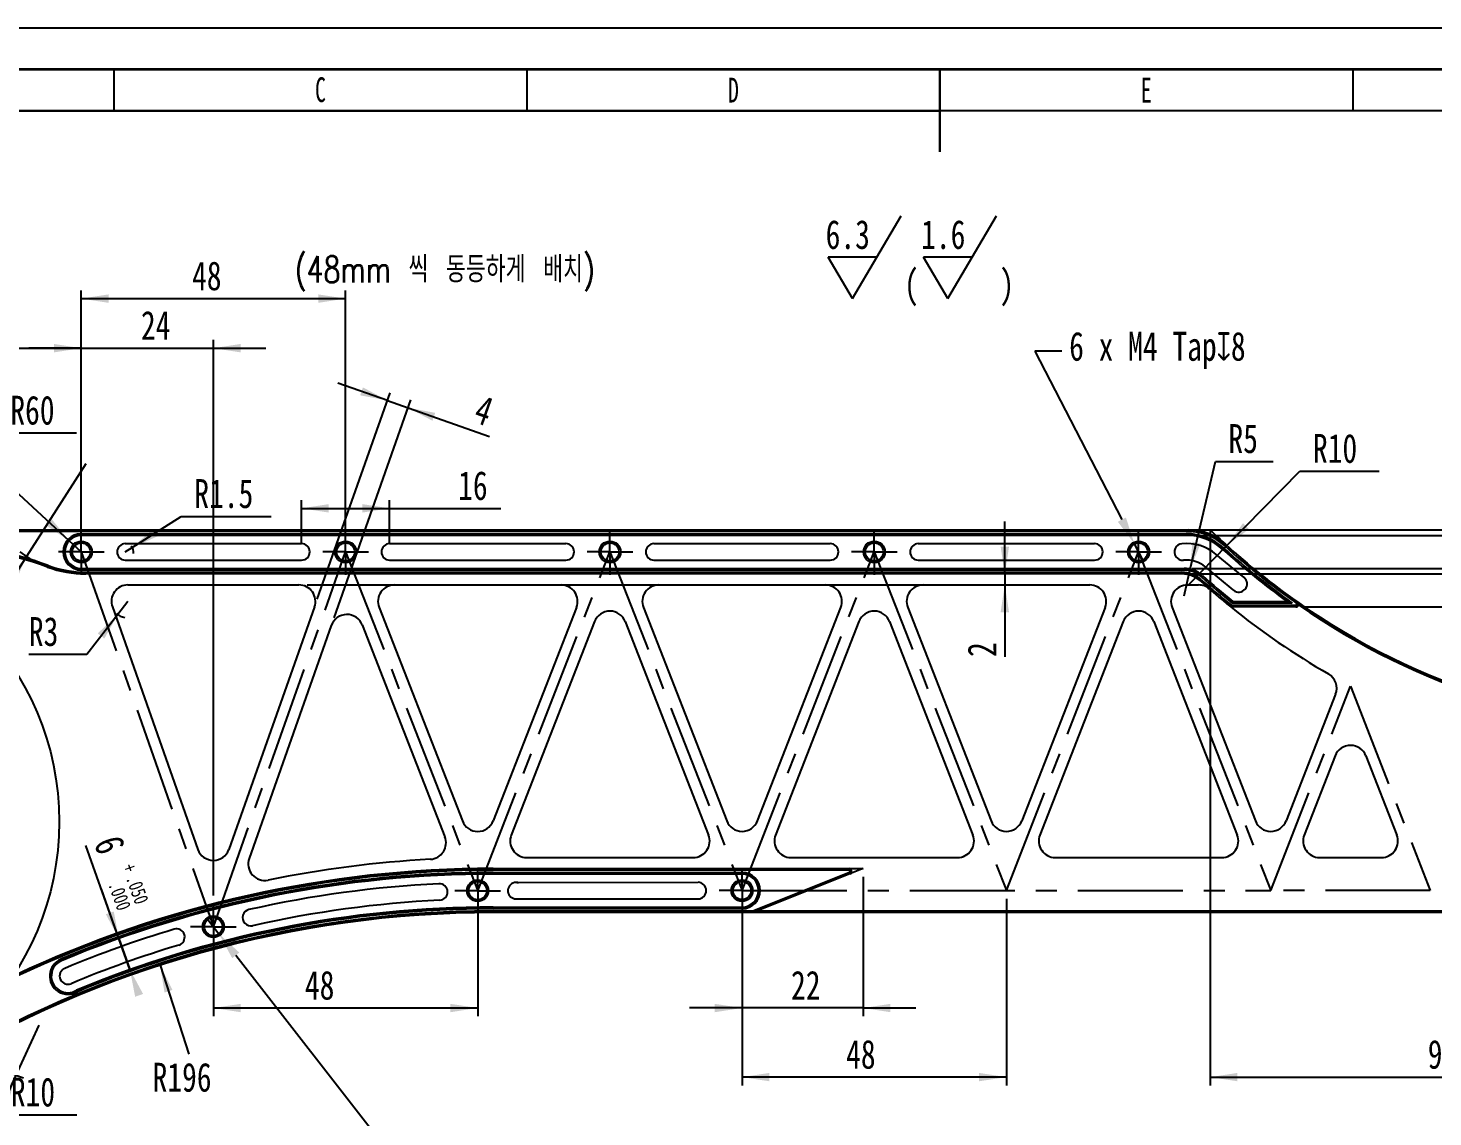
# Model space of a CAD drawing. Header units: millimetres. Extents: x 0 to 420, y 0 to 298.
# Drawn here: x 99.6 to 269.7, y 166.2 to 298 of the extents above; entities that cross this region are included whole.
import ezdxf

# ---------------------------------------------------------------- set-up
doc = ezdxf.new("R2010")
doc.units = ezdxf.units.MM
doc.header["$PDSIZE"] = -1
doc.linetypes.add('CENTERX2', pattern=[20.32, 12.7, -2.54, 2.54, -2.54])
for name, color, linetype in [('SLD-0', 179, 'Continuous'), ('가는실선', 7, 'Continuous'), ('중심선', 1, 'CENTERX2'), ('치수선', 104, 'Continuous')]:
    doc.layers.add(name, color=color, linetype=linetype)
doc.layers.add('도면층1', color=4, linetype='Continuous', lineweight=35)
doc.layers.add('도면층2', color=3, linetype='Continuous', lineweight=25)
doc.styles.add('SLDTEXTSTYLE0', font='TXT', dxfattribs={"width": 0.75, "bigfont": 'bigfont'})
doc.styles.add('SLDTEXTSTYLE2', font='TXT', dxfattribs={"width": 0.638186})
doc.styles.add('SLDTEXTSTYLE4', font='TXT', dxfattribs={"width": 0.75})
doc.dimstyles.new('SLDDIMSTYLE0', dxfattribs={"dimtxt": 3.5, "dimasz": 3.302, "dimexe": 0, "dimexo": 0.0625, "dimgap": 0.875, "dimtad": 1, "dimdec": 3, "dimlfac": 1.5, "dimrnd": 1e-09, "dimzin": 12, "dimdsep": 46, "dimtxsty": 'SLDTEXTSTYLE4', "dimsah": 1, "dimcen": 0.09, "dimadec": 0, "dimazin": 3, "dimtfac": 1, "dimtdec": 3, "dimtofl": 0, "dimtmove": 0, "dimatfit": 3, "dimfxl": 1, "dimfrac": 2, "dimtolj": 1, "dimtzin": 12, "dimarcsym": 0})
doc.dimstyles.new('SLDDIMSTYLE1', dxfattribs={"dimtxt": 3.5, "dimasz": 3.302, "dimexe": 0, "dimexo": 0.0625, "dimgap": 0.875, "dimtad": 1, "dimdec": 3, "dimlfac": 1.5, "dimrnd": 1e-09, "dimzin": 12, "dimdsep": 46, "dimtxsty": 'SLDTEXTSTYLE4', "dimsah": 1, "dimcen": 0.09, "dimadec": 0, "dimazin": 3, "dimtfac": 1, "dimtdec": 3, "dimtmove": 0, "dimatfit": 0, "dimfxl": 1, "dimfrac": 2, "dimtolj": 1, "dimtzin": 12, "dimarcsym": 0})
doc.dimstyles.new('SLDDIMSTYLE10', dxfattribs={"dimtxt": 3.5, "dimasz": 3.302, "dimexe": 0, "dimexo": 0.0625, "dimgap": 0.875, "dimtad": 0, "dimtih": 1, "dimtoh": 1, "dimdec": 3, "dimlfac": 1.5, "dimrnd": 1e-09, "dimzin": 12, "dimdsep": 46, "dimtxsty": 'SLDTEXTSTYLE4', "dimsah": 1, "dimcen": 0, "dimadec": 0, "dimazin": 3, "dimtol": 1, "dimtp": 0.05, "dimtfac": 1, "dimtdec": 3, "dimtofl": 0, "dimtmove": 0, "dimatfit": 3, "dimfxl": 1, "dimfrac": 2, "dimtolj": 1, "dimtzin": 4, "dimarcsym": 0})
doc.dimstyles.new('SLDDIMSTYLE2', dxfattribs={"dimtxt": 3.5, "dimasz": 3.302, "dimexe": 0, "dimexo": 0.0625, "dimgap": 0.875, "dimtad": 0, "dimtih": 1, "dimtoh": 1, "dimdec": 3, "dimlfac": 1.5, "dimrnd": 1e-09, "dimzin": 12, "dimdsep": 46, "dimtxsty": 'SLDTEXTSTYLE4', "dimsah": 1, "dimcen": 0, "dimadec": 0, "dimazin": 3, "dimtfac": 1, "dimtdec": 3, "dimtofl": 0, "dimtmove": 0, "dimatfit": 3, "dimfxl": 1, "dimfrac": 2, "dimtolj": 1, "dimtzin": 12, "dimarcsym": 0})
doc.dimstyles.new('SLDDIMSTYLE3', dxfattribs={"dimtxt": 3.5, "dimasz": 3.302, "dimexe": 0, "dimexo": 0.0625, "dimgap": 0.875, "dimtad": 0, "dimtih": 1, "dimtoh": 1, "dimdec": 3, "dimlfac": 1.5, "dimrnd": 1e-09, "dimzin": 12, "dimdsep": 46, "dimtxsty": 'SLDTEXTSTYLE4', "dimblk1": 'NONE', "dimblk2": 'NONE', "dimsah": 1, "dimcen": 0, "dimadec": 0, "dimazin": 3, "dimtfac": 1, "dimtdec": 3, "dimtofl": 0, "dimtmove": 0, "dimatfit": 3, "dimldrblk": 'NONE', "dimfxl": 1, "dimfrac": 2, "dimtolj": 1, "dimtzin": 12, "dimarcsym": 0})
doc.dimstyles.new('SLDDIMSTYLE5', dxfattribs={"dimtxt": 3.5, "dimasz": 3.302, "dimexe": 0, "dimexo": 0.0625, "dimgap": 0.875, "dimtad": 0, "dimtih": 1, "dimtoh": 1, "dimdec": 3, "dimlfac": 1.5, "dimrnd": 1e-09, "dimzin": 12, "dimdsep": 46, "dimtxsty": 'SLDTEXTSTYLE4', "dimblk1": 'NONE', "dimsah": 1, "dimcen": 0, "dimadec": 0, "dimazin": 3, "dimtfac": 1, "dimtdec": 3, "dimtmove": 0, "dimatfit": 3, "dimldrblk": 'NONE', "dimfxl": 1, "dimfrac": 2, "dimtolj": 1, "dimtzin": 12, "dimarcsym": 0})
doc.dimstyles.new('SLDDIMSTYLE6', dxfattribs={"dimtxt": 3.5, "dimasz": 3.302, "dimexe": 0, "dimexo": 0.0625, "dimgap": 0.875, "dimtad": 0, "dimtih": 1, "dimtoh": 1, "dimdec": 3, "dimlfac": 1.5, "dimrnd": 1e-09, "dimzin": 12, "dimdsep": 46, "dimtxsty": 'SLDTEXTSTYLE4', "dimblk1": 'NONE', "dimsah": 1, "dimcen": 0, "dimadec": 0, "dimazin": 3, "dimtfac": 1, "dimtdec": 3, "dimtmove": 0, "dimatfit": 3, "dimldrblk": 'NONE', "dimfxl": 1, "dimfrac": 2, "dimtolj": 1, "dimtzin": 12, "dimarcsym": 0})
doc.dimstyles.new('SLDDIMSTYLE7', dxfattribs={"dimtxt": 3.5, "dimasz": 3.302, "dimexe": 0, "dimexo": 0.0625, "dimgap": 0.875, "dimtad": 1, "dimdec": 3, "dimlfac": 1.5, "dimrnd": 1e-09, "dimzin": 12, "dimdsep": 46, "dimtxsty": 'SLDTEXTSTYLE4', "dimsah": 1, "dimcen": 0.09, "dimadec": 0, "dimazin": 3, "dimtol": 1, "dimtp": 0.05, "dimtfac": 1, "dimtdec": 3, "dimtofl": 0, "dimtmove": 0, "dimatfit": 3, "dimfxl": 1, "dimfrac": 2, "dimtolj": 1, "dimtzin": 4, "dimarcsym": 0})
doc.dimstyles.new('SLDDIMSTYLE8', dxfattribs={"dimtxt": 3.5, "dimasz": 3.302, "dimexe": 0, "dimexo": 0.0625, "dimgap": 0.875, "dimtad": 1, "dimdec": 3, "dimlfac": 1.5, "dimrnd": 1e-09, "dimzin": 12, "dimdsep": 46, "dimtxsty": 'SLDTEXTSTYLE4', "dimsah": 1, "dimcen": 0.09, "dimadec": 0, "dimazin": 3, "dimtol": 1, "dimtp": 0.05, "dimtfac": 1, "dimtdec": 3, "dimtmove": 0, "dimatfit": 0, "dimfxl": 1, "dimfrac": 2, "dimtolj": 1, "dimtzin": 4, "dimarcsym": 0})
doc.dimstyles.new('SLDDIMSTYLE9', dxfattribs={"dimtxt": 3.5, "dimasz": 3.302, "dimexe": 0, "dimexo": 0.0625, "dimgap": 0.875, "dimtad": 0, "dimtih": 1, "dimtoh": 1, "dimdec": 3, "dimlfac": 1.5, "dimrnd": 1e-09, "dimzin": 12, "dimdsep": 46, "dimtxsty": 'SLDTEXTSTYLE4', "dimblk1": 'NONE', "dimsah": 1, "dimcen": 0, "dimadec": 0, "dimazin": 3, "dimtfac": 1, "dimtdec": 3, "dimtmove": 0, "dimatfit": 3, "dimldrblk": 'NONE', "dimfxl": 1, "dimfrac": 2, "dimtolj": 1, "dimtzin": 12, "dimarcsym": 0})

# ---------------------------------------------------------------- blocks, each defined once
blk = doc.blocks.new('_D_6')
at = {"layer": '치수선', "transparency": 16777216}
for p, q in [((242.72, 236.25), (242.72, 170)), ((302.72, 200.92), (302.72, 170)), ((242.72, 171), (302.72, 171))]:
    blk.add_line(p, q, dxfattribs=at)
for points in [[(242.72, 171), (246.02, 170.5), (246.02, 171.51)], [(302.72, 171), (299.42, 171.51), (299.42, 170.5)]]:
    blk.add_solid(points, dxfattribs=at)
at = {"layer": '치수선', "transparency": 16777216, "insert": (269.06, 175.52), "char_height": 3.5, "attachment_point": 1, "style": 'SLDTEXTSTYLE4'}
blk.add_mtext('90', dxfattribs=at)
blk = doc.blocks.new('_D_7')
at = {"layer": '치수선', "transparency": 16777216}
for p, q in [((200.72, 195.25), (200.72, 178.37)), ((186.05, 189.82), (186.05, 178.37)), ((186.05, 179.37), (179.7, 179.37)), ((200.72, 179.37), (186.05, 179.37)), ((200.72, 179.37), (207.07, 179.37))]:
    blk.add_line(p, q, dxfattribs=at)
for points in [[(186.05, 179.37), (182.75, 179.87), (182.75, 178.86)], [(200.72, 179.37), (204.02, 178.86), (204.02, 179.87)]]:
    blk.add_solid(points, dxfattribs=at)
at = {"layer": '치수선', "transparency": 16777216, "insert": (191.98, 183.88), "char_height": 3.5, "attachment_point": 1, "style": 'SLDTEXTSTYLE4'}
blk.add_mtext('22', dxfattribs=at)
blk = doc.blocks.new('_D_8')
at = {"layer": '치수선', "transparency": 16777216}
for p, q in [((186.05, 192.59), (186.05, 170)), ((218.05, 192.59), (218.05, 170)), ((218.05, 171), (186.05, 171))]:
    blk.add_line(p, q, dxfattribs=at)
for points in [[(186.05, 171), (189.36, 170.5), (189.36, 171.51)], [(218.05, 171), (214.75, 171.51), (214.75, 170.5)]]:
    blk.add_solid(points, dxfattribs=at)
at = {"layer": '치수선', "transparency": 16777216, "insert": (198.65, 175.52), "char_height": 3.5, "attachment_point": 1, "style": 'SLDTEXTSTYLE4'}
blk.add_mtext('48', dxfattribs=at)
blk = doc.blocks.new('_D_12')
at = {"layer": '치수선', "transparency": 16777216, "insert": (114.69, 172.74), "char_height": 3.5, "attachment_point": 1, "style": 'SLDTEXTSTYLE4'}
blk.add_mtext('R196', dxfattribs=at)
blk = doc.blocks.new('_None')
blk = doc.blocks.new('_D_14')
at = {"layer": '치수선', "transparency": 16777216}
for p, q in [((93.82, 234.83), (95.89, 248.99)), ((95.89, 248.99), (105.48, 248.99)), ((88.05, 195.25), (93.82, 234.83))]:
    blk.add_line(p, q, dxfattribs=at)
blk.add_solid([(93.82, 234.83), (94.8, 238.03), (93.8, 238.17)], dxfattribs=at)
at = {"layer": '치수선', "transparency": 16777216, "insert": (97.47, 253.5), "char_height": 3.5, "attachment_point": 1, "style": 'SLDTEXTSTYLE4'}
blk.add_mtext('R60', dxfattribs=at)
blk = doc.blocks.new('_D_15')
at = {"layer": '치수선', "transparency": 16777216}
for p, q in [((106.61, 245.25), (99.43, 234.02)), ((99.43, 234.02), (93.22, 224.29)), ((93.22, 224.29), (83.63, 224.29))]:
    blk.add_line(p, q, dxfattribs=at)
blk.add_arc((106.61, 245.25), 13.33, 233.1306, 245.3467, dxfattribs=at)
blk.add_solid([(99.43, 234.02), (97.23, 231.51), (98.08, 230.96)], dxfattribs=at)
at = {"layer": '치수선', "transparency": 16777216, "insert": (83.63, 228.8), "char_height": 3.5, "attachment_point": 1, "style": 'SLDTEXTSTYLE4'}
blk.add_mtext('R20', dxfattribs=at)
blk = doc.blocks.new('_D_16')
at = {"layer": '치수선', "transparency": 16777216}
for p, q in [((100.93, 177.31), (98.15, 171.25)), ((98.15, 171.25), (95.94, 166.44)), ((95.94, 166.44), (105.53, 166.44))]:
    blk.add_line(p, q, dxfattribs=at)
blk.add_arc((100.93, 177.31), 6.67, 150.5701, 253.9028, dxfattribs=at)
blk.add_solid([(98.15, 171.25), (96.31, 168.46), (97.23, 168.04)], dxfattribs=at)
at = {"layer": '치수선', "transparency": 16777216, "insert": (97.53, 170.95), "char_height": 3.5, "attachment_point": 1, "style": 'SLDTEXTSTYLE4'}
blk.add_mtext('R10', dxfattribs=at)
blk = doc.blocks.new('_D_19')
at = {"layer": '치수선', "transparency": 16777216}
for p, q in [((290.66, 237.25), (290.66, 245.92)), ((241.08, 237.25), (291.66, 237.25)), ((290.66, 237.25), (290.66, 231.92)), ((240.3, 231.92), (291.66, 231.92)), ((290.66, 231.92), (290.66, 225.57))]:
    blk.add_line(p, q, dxfattribs=at)
for points in [[(290.66, 237.25), (291.17, 240.55), (290.15, 240.55)], [(290.66, 231.92), (290.15, 228.62), (291.17, 228.62)]]:
    blk.add_solid(points, dxfattribs=at)
at = {"layer": '치수선', "transparency": 16777216, "insert": (286.15, 243.33), "char_height": 3.5, "attachment_point": 1, "rotation": 90, "style": 'SLDTEXTSTYLE4'}
blk.add_mtext('8', dxfattribs=at)
blk = doc.blocks.new('_D_20')
at = {"layer": '치수선', "transparency": 16777216}
for p, q in [((254.08, 227.92), (346.21, 227.92)), ((345.21, 227.92), (345.21, 201.92)), ((309.39, 201.92), (346.21, 201.92))]:
    blk.add_line(p, q, dxfattribs=at)
for points in [[(345.21, 227.92), (344.7, 224.62), (345.72, 224.62)], [(345.21, 201.92), (345.72, 205.22), (344.7, 205.22)]]:
    blk.add_solid(points, dxfattribs=at)
at = {"layer": '치수선', "transparency": 16777216, "insert": (340.7, 207.05), "char_height": 3.5, "attachment_point": 1, "rotation": 90, "style": 'SLDTEXTSTYLE4'}
blk.add_mtext('39', dxfattribs=at)
blk = doc.blocks.new('_D_21')
at = {"layer": '치수선', "transparency": 16777216}
for p, q in [((112.23, 235.12), (118.15, 238.89)), ((118.15, 238.89), (129.04, 238.89)), ((111.39, 234.59), (112.23, 235.12))]:
    blk.add_line(p, q, dxfattribs=at)
blk.add_arc((111.39, 234.59), 1, 347.4878, 45, dxfattribs=at)
blk.add_solid([(112.23, 235.12), (115.29, 236.47), (114.74, 237.33)], dxfattribs=at)
at = {"layer": '치수선', "transparency": 16777216, "insert": (119.74, 243.4), "char_height": 3.5, "attachment_point": 1, "style": 'SLDTEXTSTYLE4'}
blk.add_mtext('R1.5', dxfattribs=at)
blk = doc.blocks.new('_D_22')
at = {"layer": '치수선', "transparency": 16777216}
for p, q in [((134.62, 228.86), (143.44, 253.86)), ((143.11, 252.92), (137.12, 255.03)), ((136.66, 226.62), (145.95, 252.98)), ((143.11, 252.92), (145.62, 252.04)), ((145.62, 252.04), (155.48, 248.56))]:
    blk.add_line(p, q, dxfattribs=at)
for points in [[(143.11, 252.92), (140.16, 254.5), (139.82, 253.54)], [(145.62, 252.04), (148.57, 250.46), (148.91, 251.42)]]:
    blk.add_solid(points, dxfattribs=at)
at = {"layer": '치수선', "transparency": 16777216, "insert": (154.54, 253.67), "char_height": 3.5, "attachment_point": 1, "rotation": 340.5747, "style": 'SLDTEXTSTYLE4'}
blk.add_mtext('4', dxfattribs=at)
blk = doc.blocks.new('_D_23')
at = {"layer": '치수선', "transparency": 16777216}
for p, q in [((111.71, 228.59), (110.48, 227.01)), ((110.48, 227.01), (106.72, 222.18)), ((106.72, 222.18), (99.71, 222.18))]:
    blk.add_line(p, q, dxfattribs=at)
blk.add_arc((111.71, 228.59), 2, 225.9903, 258.6338, dxfattribs=at)
blk.add_solid([(110.48, 227.01), (108.05, 224.72), (108.85, 224.09)], dxfattribs=at)
at = {"layer": '치수선', "transparency": 16777216, "insert": (99.71, 226.7), "char_height": 3.5, "attachment_point": 1, "style": 'SLDTEXTSTYLE4'}
blk.add_mtext('R3', dxfattribs=at)
blk = doc.blocks.new('_D_24')
at = {"layer": '치수선', "transparency": 16777216}
for p, q in [((69.39, 232.92), (69.39, 260.25)), ((106.05, 238.35), (106.05, 260.25)), ((69.39, 259.25), (106.05, 259.25))]:
    blk.add_line(p, q, dxfattribs=at)
for points in [[(69.39, 259.25), (72.69, 258.74), (72.69, 259.76)], [(106.05, 259.25), (102.75, 259.76), (102.75, 258.74)]]:
    blk.add_solid(points, dxfattribs=at)
at = {"layer": '치수선', "transparency": 16777216, "insert": (85.14, 263.76), "char_height": 3.5, "attachment_point": 1, "style": 'SLDTEXTSTYLE4'}
blk.add_mtext('55', dxfattribs=at)
blk = doc.blocks.new('_D_25')
at = {"layer": '치수선', "transparency": 16777216}
for p, q in [((106.05, 238.35), (106.05, 260.25)), ((122.05, 192.98), (122.05, 260.25)), ((106.05, 259.25), (99.7, 259.25)), ((106.05, 259.25), (122.05, 259.25)), ((122.05, 259.25), (128.4, 259.25))]:
    blk.add_line(p, q, dxfattribs=at)
for points in [[(106.05, 259.25), (102.75, 259.76), (102.75, 258.74)], [(122.05, 259.25), (125.36, 258.74), (125.36, 259.76)]]:
    blk.add_solid(points, dxfattribs=at)
at = {"layer": '치수선', "transparency": 16777216, "insert": (113.28, 263.76), "char_height": 3.5, "attachment_point": 1, "style": 'SLDTEXTSTYLE4'}
blk.add_mtext('24', dxfattribs=at)
blk = doc.blocks.new('_D_26')
at = {"layer": '치수선', "transparency": 16777216}
for p, q in [((217.86, 231.92), (217.86, 238.27)), ((217.86, 231.92), (217.86, 230.59)), ((133.4, 230.59), (218.86, 230.59)), ((217.86, 230.59), (217.86, 221.87))]:
    blk.add_line(p, q, dxfattribs=at)
for points in [[(217.86, 231.92), (218.37, 235.22), (217.35, 235.22)], [(217.86, 230.59), (217.35, 227.28), (218.37, 227.28)]]:
    blk.add_solid(points, dxfattribs=at)
at = {"layer": '치수선', "transparency": 16777216, "insert": (213.35, 221.87), "char_height": 3.5, "attachment_point": 1, "rotation": 90, "style": 'SLDTEXTSTYLE4'}
blk.add_mtext('2', dxfattribs=at)
blk = doc.blocks.new('_D_27')
at = {"layer": '치수선', "transparency": 16777216}
for p, q in [((154.05, 192.57), (154.05, 178.37)), ((122.05, 188.22), (122.05, 178.37)), ((122.05, 179.37), (154.05, 179.37))]:
    blk.add_line(p, q, dxfattribs=at)
for points in [[(122.05, 179.37), (125.36, 178.86), (125.36, 179.87)], [(154.05, 179.37), (150.75, 179.87), (150.75, 178.86)]]:
    blk.add_solid(points, dxfattribs=at)
at = {"layer": '치수선', "transparency": 16777216, "insert": (133.13, 183.88), "char_height": 3.5, "attachment_point": 1, "style": 'SLDTEXTSTYLE4'}
blk.add_mtext('48', dxfattribs=at)
blk = doc.blocks.new('_D_28')
at = {"layer": '치수선', "transparency": 16777216}
for p, q in [((132.72, 235.59), (132.72, 240.86)), ((132.72, 239.86), (143.39, 239.86)), ((143.39, 235.59), (143.39, 240.86)), ((143.39, 239.86), (156.85, 239.86))]:
    blk.add_line(p, q, dxfattribs=at)
for points in [[(132.72, 239.86), (136.02, 239.35), (136.02, 240.37)], [(143.39, 239.86), (140.09, 240.37), (140.09, 239.35)]]:
    blk.add_solid(points, dxfattribs=at)
at = {"layer": '치수선', "transparency": 16777216, "insert": (151.68, 244.37), "char_height": 3.5, "attachment_point": 1, "style": 'SLDTEXTSTYLE4'}
blk.add_mtext('16', dxfattribs=at)
blk = doc.blocks.new('_D_30')
at = {"layer": 'Defpoints', "color": 0, "transparency": 16777216}
for p in [(121.38, 190.08), (122.73, 188.35)]:
    blk.add_point(p, dxfattribs=at)
at = {"layer": '치수선', "color": 0, "lineweight": -2, "transparency": 16777216}
for p, q in [((121.38, 190.08), (122.73, 188.35)), ((146.3, 158.1), (124.76, 185.74)), ((149.61, 158.1), (146.3, 158.1))]:
    blk.add_line(p, q, dxfattribs=at)
at = {"layer": '치수선', "color": 0, "transparency": 16777216}
blk.add_solid([(125.19, 186.08), (124.33, 185.4), (122.73, 188.35)], dxfattribs=at)
at = {"layer": '치수선', "color": 0, "transparency": 16777216, "insert": (150.48, 162.77), "char_height": 3.5, "attachment_point": 1, "style": 'SLDTEXTSTYLE4'}
blk.add_mtext('\\A1;2 x M4 Tap {\\fGDT|b0|i0|c0|p2;x}8\\PPCD %%C 400', dxfattribs=at)
blk = doc.blocks.new('_D_31')
at = {"layer": '치수선', "transparency": 16777216}
for p, q in [((244.74, 235.35), (253.58, 244.36)), ((253.58, 244.36), (263.17, 244.36)), ((240.08, 230.59), (244.74, 235.35))]:
    blk.add_line(p, q, dxfattribs=at)
blk.add_arc((240.08, 230.59), 6.67, 37.0453, 39.0139, dxfattribs=at)
blk.add_solid([(244.74, 235.35), (247.42, 237.35), (246.69, 238.06)], dxfattribs=at)
at = {"layer": '치수선', "transparency": 16777216, "insert": (255.16, 248.87), "char_height": 3.5, "attachment_point": 1, "style": 'SLDTEXTSTYLE4'}
blk.add_mtext('R10', dxfattribs=at)
blk = doc.blocks.new('_D_33')
at = {"layer": '치수선', "transparency": 16777216}
for p, q in [((240.31, 232.5), (243.35, 245.55)), ((243.35, 245.55), (250.35, 245.55)), ((239.56, 229.25), (240.31, 232.5))]:
    blk.add_line(p, q, dxfattribs=at)
blk.add_solid([(240.31, 232.5), (241.56, 235.6), (240.57, 235.83)], dxfattribs=at)
at = {"layer": '치수선', "transparency": 16777216, "insert": (244.93, 250.06), "char_height": 3.5, "attachment_point": 1, "style": 'SLDTEXTSTYLE4'}
blk.add_mtext('R5', dxfattribs=at)
blk = doc.blocks.new('_D_34')
at = {"layer": 'Defpoints', "color": 0, "transparency": 16777216}
for p in [(233.55, 235.56), (234.56, 233.61)]:
    blk.add_point(p, dxfattribs=at)
at = {"layer": '치수선', "color": 0, "lineweight": -2, "transparency": 16777216}
for p, q in [((224.78, 258.9), (221.48, 258.9)), ((221.48, 258.9), (232.03, 238.5)), ((234.56, 233.61), (233.55, 235.56))]:
    blk.add_line(p, q, dxfattribs=at)
at = {"layer": '치수선', "color": 0, "transparency": 16777216}
blk.add_solid([(232.52, 238.75), (231.54, 238.24), (233.55, 235.56)], dxfattribs=at)
at = {"layer": '치수선', "color": 0, "transparency": 16777216, "insert": (225.65, 261.23), "char_height": 3.5, "attachment_point": 1, "style": 'SLDTEXTSTYLE4'}
blk.add_mtext('\\A1;6 x M4 Tap{\\fGDT|b0|i0|c0|p2;x}8', dxfattribs=at)
blk = doc.blocks.new('_D_35')
at = {"layer": '치수선', "transparency": 16777216}
for p, q in [((277.01, 236.59), (277.01, 249.53)), ((240.82, 236.59), (278.01, 236.59)), ((277.01, 236.59), (277.01, 232.59)), ((240.56, 232.59), (278.01, 232.59))]:
    blk.add_line(p, q, dxfattribs=at)
for points in [[(277.01, 236.59), (276.5, 233.28), (277.51, 233.28)], [(277.01, 232.59), (277.51, 235.89), (276.5, 235.89)]]:
    blk.add_solid(points, dxfattribs=at)
at = {"layer": '치수선', "transparency": 16777216, "attachment_point": 1, "rotation": 90, "style": 'SLDTEXTSTYLE4'}
for s, insert, char_height in [('.050', (272.03, 245.01), 1.75), ('.000', (274.29, 245.01), 1.75), ('+', (272.03, 243.59), 1.75), ('6', (272.5, 239.71), 3.5)]:
    blk.add_mtext(s, dxfattribs=dict(at, insert=insert, char_height=char_height))
blk = doc.blocks.new('_D_36')
at = {"layer": '치수선', "transparency": 16777216}
for p, q in [((111.95, 184.01), (106.61, 199.04)), ((110.61, 187.78), (108.49, 193.76)), ((110.61, 187.78), (111.95, 184.01))]:
    blk.add_line(p, q, dxfattribs=at)
for points in [[(110.61, 187.78), (109.99, 191.06), (109.03, 190.72)], [(111.95, 184.01), (112.58, 180.73), (113.54, 181.07)]]:
    blk.add_solid(points, dxfattribs=at)
at = {"layer": '치수선', "transparency": 16777216, "attachment_point": 1, "rotation": 289.5561, "style": 'SLDTEXTSTYLE4'}
for s, insert, char_height in [('6', (110.87, 200.55), 3.5), ('+', (112.6, 197.05), 1.75), ('.000', (110.94, 194.96), 1.75), ('.050', (113.08, 195.72), 1.75)]:
    blk.add_mtext(s, dxfattribs=dict(at, insert=insert, char_height=char_height))
blk = doc.blocks.new('_D_37')
at = {"layer": 'Defpoints', "color": 0, "transparency": 16777216}
for p in [(85.67, 175.27), (85.1, 173.14)]:
    blk.add_point(p, dxfattribs=at)
at = {"layer": '치수선', "color": 0, "lineweight": -2, "transparency": 16777216}
for p, q in [((85.67, 175.27), (85.1, 173.14)), ((80.43, 155.69), (84.25, 169.95)), ((83.73, 155.69), (80.43, 155.69))]:
    blk.add_line(p, q, dxfattribs=at)
at = {"layer": '치수선', "color": 0, "transparency": 16777216}
blk.add_solid([(83.72, 170.1), (84.78, 169.81), (85.1, 173.14)], dxfattribs=at)
at = {"layer": '치수선', "color": 0, "transparency": 16777216, "insert": (84.6, 160.36), "char_height": 3.5, "attachment_point": 1, "style": 'SLDTEXTSTYLE4'}
blk.add_mtext('\\A1;4 x M4 Tap{\\fGDT|b0|i0|c0|p2;x}10\\PAT 120%%D 180%%D 240%%D300%%D', dxfattribs=at)
blk = doc.blocks.new('_D_39')
at = {"layer": '치수선', "transparency": 16777216}
for p, q in [((106.05, 235.59), (106.05, 266.25)), ((138.05, 235.59), (138.05, 266.25)), ((106.05, 265.25), (138.05, 265.25))]:
    blk.add_line(p, q, dxfattribs=at)
for points in [[(106.05, 265.25), (109.36, 264.74), (109.36, 265.76)], [(138.05, 265.25), (134.75, 265.76), (134.75, 264.74)]]:
    blk.add_solid(points, dxfattribs=at)
at = {"layer": '치수선', "transparency": 16777216, "insert": (119.47, 269.76), "char_height": 3.5, "attachment_point": 1, "style": 'SLDTEXTSTYLE4'}
blk.add_mtext('48', dxfattribs=at)
blk = doc.blocks.new('_D_40')
at = {"layer": '치수선', "transparency": 16777216}
for p, q in [((90.36, 248.99), (76.12, 248.99)), ((104.58, 235.94), (90.36, 248.99)), ((106.05, 234.59), (104.58, 235.94))]:
    blk.add_line(p, q, dxfattribs=at)
blk.add_solid([(104.58, 235.94), (102.49, 238.54), (101.8, 237.8)], dxfattribs=at)
at = {"layer": '치수선', "transparency": 16777216, "attachment_point": 1, "style": 'SLDTEXTSTYLE4'}
for s, insert, char_height in [('R3', (76.12, 253.5), 3.5), ('+', (82.83, 253.97), 1.75), ('.050', (84.25, 253.97), 1.75), ('.000', (84.25, 251.7), 1.75)]:
    blk.add_mtext(s, dxfattribs=dict(at, insert=insert, char_height=char_height))
blk = doc.blocks.new('SW_NOTE_0')
at = {"layer": '가는실선', "color": 0}
for p, q in [((3.24, -5), (9.14, 5)), ((14.8, -5), (20.69, 5)), ((3.24, -5), (0.29, 0)), ((6.19, 0), (0.29, 0)), ((14.8, -5), (11.85, 0)), ((17.75, 0), (11.85, 0))]:
    blk.add_line(p, q, dxfattribs=at)
at = {"layer": '가는실선', "color": 0, "char_height": 3.5, "attachment_point": 1, "style": 'SLDTEXTSTYLE4'}
for s, insert in [('6.3', (0, 4.51)), ('1.6', (11.56, 4.51)), ('(', (9.49, -1.51)), (')', (21.04, -1.51))]:
    blk.add_mtext(s, dxfattribs=dict(at, insert=insert))
blk = doc.blocks.new('SW_CENTERMARKSYMBOL_0')
at = {"layer": '중심선', "color": 0}
for p, q in [((0, 1.67), (0, 2.77)), ((-1.67, 0), (-2.77, 0)), ((0, 0), (-1.67, 0)), ((0, 0), (0, 1.67)), ((0, 0), (0, -1.67)), ((0, 0), (1.67, 0)), ((1.67, 0), (2.77, 0)), ((0, -1.67), (0, -2.77))]:
    blk.add_line(p, q, dxfattribs=at)
blk = doc.blocks.new('SW_CENTERMARKSYMBOL_1')
at = {"layer": '중심선', "color": 0}
for p, q in [((0, 1.67), (0, 2.77)), ((-1.67, 0), (-2.77, 0)), ((0, 0), (-1.67, 0)), ((0, 0), (0, 1.67)), ((0, 0), (0, -1.67)), ((0, 0), (1.67, 0)), ((1.67, 0), (2.77, 0)), ((0, -1.67), (0, -2.77))]:
    blk.add_line(p, q, dxfattribs=at)
blk = doc.blocks.new('SW_CENTERMARKSYMBOL_2')
at = {"layer": '중심선', "color": 0}
for p, q in [((0, 1.67), (0, 2.77)), ((-1.67, 0), (-2.77, 0)), ((0, 0), (-1.67, 0)), ((0, 0), (0, 1.67)), ((0, 0), (0, -1.67)), ((0, 0), (1.67, 0)), ((1.67, 0), (2.77, 0)), ((0, -1.67), (0, -2.77))]:
    blk.add_line(p, q, dxfattribs=at)
blk = doc.blocks.new('SW_CENTERMARKSYMBOL_3')
at = {"layer": '중심선', "color": 0}
for p, q in [((0, 1.67), (0, 2.77)), ((-1.67, 0), (-2.77, 0)), ((0, 0), (-1.67, 0)), ((0, 0), (0, 1.67)), ((0, 0), (0, -1.67)), ((0, 0), (1.67, 0)), ((1.67, 0), (2.77, 0)), ((0, -1.67), (0, -2.77))]:
    blk.add_line(p, q, dxfattribs=at)
blk = doc.blocks.new('SW_CENTERMARKSYMBOL_4')
at = {"layer": '중심선', "color": 0}
for p, q in [((0, 1.67), (0, 2.77)), ((-1.67, 0), (-2.77, 0)), ((0, 0), (-1.67, 0)), ((0, 0), (0, 1.67)), ((0, 0), (0, -1.67)), ((0, 0), (1.67, 0)), ((1.67, 0), (2.77, 0)), ((0, -1.67), (0, -2.77))]:
    blk.add_line(p, q, dxfattribs=at)
blk = doc.blocks.new('SW_CENTERMARKSYMBOL_5')
at = {"layer": '중심선', "color": 0}
for p, q in [((0, 1.67), (0, 2.77)), ((-1.67, 0), (-2.77, 0)), ((0, 0), (-1.67, 0)), ((0, 0), (0, 1.67)), ((0, 0), (0, -1.67)), ((0, 0), (1.67, 0)), ((1.67, 0), (2.77, 0)), ((0, -1.67), (0, -2.77))]:
    blk.add_line(p, q, dxfattribs=at)
blk = doc.blocks.new('SW_CENTERMARKSYMBOL_6')
at = {"layer": '중심선', "color": 0}
for p, q in [((0, 1.67), (0, 2.77)), ((-1.67, 0), (-2.77, 0)), ((0, 0), (-1.67, 0)), ((0, 0), (0, 1.67)), ((0, 0), (0, -1.67)), ((0, 0), (1.67, 0)), ((1.67, 0), (2.77, 0)), ((0, -1.67), (0, -2.77))]:
    blk.add_line(p, q, dxfattribs=at)
blk = doc.blocks.new('SW_CENTERMARKSYMBOL_7')
at = {"layer": '중심선', "color": 0}
for p, q in [((0, 1.67), (0, 2.77)), ((-1.67, 0), (-2.77, 0)), ((0, 0), (-1.67, 0)), ((0, 0), (0, 1.67)), ((0, 0), (0, -1.67)), ((0, 0), (1.67, 0)), ((1.67, 0), (2.77, 0)), ((0, -1.67), (0, -2.77))]:
    blk.add_line(p, q, dxfattribs=at)

msp = doc.modelspace()

# ---------------------------------------------------------------- linework, layer by layer
at = {"color": 7, "linetype": 'Continuous', "lineweight": 25}
for p, q in [((69.3881, 237.25254), (240.07604, 237.25254)), ((240.07604, 237.05254), (69.3881, 237.05254)), ((106.05476, 236.78587), (239.81762, 236.78587)), ((106.05476, 236.58587), (106.05476, 236.78587)), ((239.81762, 236.58587), (106.05476, 236.58587)), ((239.81762, 236.58587), (239.81762, 236.78587)), ((240.07604, 237.25254), (240.07604, 237.05254)), ((111.3881, 235.58587), (132.72143, 235.58587)), ((143.3881, 235.58587), (164.72143, 235.58587)), ((175.3881, 235.58587), (196.72143, 235.58587)), ((207.3881, 235.58587), (228.72143, 235.58587)), ((244.43865, 234.9983), (244.30406, 234.85037)), ((244.57614, 235.50457), (244.44114, 235.35701)), ((111.3881, 233.58587), (132.72143, 233.58587)), ((143.3881, 233.58587), (164.72143, 233.58587)), ((175.3881, 233.58587), (196.72143, 233.58587)), ((207.3881, 233.58587), (228.72143, 233.58587)), ((246.82401, 231.48667), (243.45483, 234.29022)), ((101.97418, 232.75254), (102.04377, 232.94004)), ((106.05476, 232.58587), (106.05476, 232.38587)), ((106.05476, 232.58587), (239.56026, 232.58587)), ((239.56026, 232.38587), (106.05476, 232.38587)), ((106.61398, 232.11921), (239.30394, 232.11921)), ((106.61398, 231.91921), (106.61398, 232.11921)), ((239.30394, 231.91921), (106.61398, 231.91921)), ((239.30394, 231.91921), (239.30394, 232.11921)), ((239.56026, 232.58587), (239.56026, 232.38587)), ((241.66252, 231.57596), (241.79671, 231.72427)), ((245.50365, 229.9835), (242.17557, 232.75286)), ((111.70521, 230.58587), (132.40432, 230.58587)), ((143.9735, 230.58587), (164.13603, 230.58587)), ((175.97439, 230.58587), (196.13514, 230.58587)), ((207.97439, 230.58587), (228.13514, 230.58587)), ((239.97439, 230.58587), (241.31508, 230.58587)), ((241.53367, 231.06366), (241.66746, 231.21233)), ((109.81906, 227.92072), (120.16861, 198.5729)), ((134.29047, 227.92072), (123.94092, 198.5729)), ((253.08243, 227.91921), (245.21977, 227.91921)), ((245.29053, 228.11921), (253.08243, 228.11921)), ((252.66175, 228.38587), (245.38502, 228.38587)), ((245.45599, 228.58587), (252.03728, 228.58587)), ((253.08243, 227.91921), (253.08243, 228.11921)), ((253.27378, 228.52548), (253.15897, 228.36172)), ((142.11027, 227.85899), (152.19153, 202.01759)), ((165.99926, 227.85899), (155.918, 202.01759)), ((174.11123, 227.85879), (184.19161, 202.02782)), ((187.91792, 202.02782), (197.9983, 227.85879)), ((206.11123, 227.85879), (216.19161, 202.02782)), ((229.9983, 227.85879), (219.91792, 202.02782)), ((238.11123, 227.85879), (248.19161, 202.02782)), ((136.32627, 225.67536), (126.3836, 197.48134)), ((140.07565, 225.73709), (150.07726, 200.09989)), ((168.19202, 226.14247), (158.11532, 200.31276)), ((171.91841, 226.14267), (181.9983, 200.31296)), ((200.19161, 226.14393), (190.11123, 200.31296)), ((203.91792, 226.14393), (213.9983, 200.31296)), ((232.19161, 226.14393), (222.11123, 200.31296)), ((235.91792, 226.14393), (245.9983, 200.31296)), ((257.89841, 217.35283), (251.91792, 202.02782)), ((257.84735, 209.88675), (254.11123, 200.31296)), ((261.57366, 209.88675), (265.30977, 200.31296)), ((159.97855, 197.58587), (180.13514, 197.58587)), ((191.97439, 197.58587), (212.13514, 197.58587)), ((223.97439, 197.58587), (244.13514, 197.58587)), ((255.97439, 197.58587), (263.44662, 197.58587)), ((155.91298, 196.05254), (155.91298, 196.25254)), ((155.91298, 196.25254), (198.99057, 196.25254)), ((198.99057, 196.05254), (155.91298, 196.05254)), ((155.91298, 195.78587), (186.05476, 195.78587)), ((155.91298, 195.78587), (155.91298, 195.58587)), ((186.05476, 195.58587), (155.91298, 195.58587)), ((186.05476, 195.78587), (186.05476, 195.58587)), ((187.34958, 191.11921), (199.04009, 195.79541)), ((199.11437, 195.60972), (187.3881, 190.91921)), ((198.99057, 196.05254), (198.99057, 196.25254)), ((199.04009, 195.79541), (199.11437, 195.60972)), ((158.70909, 194.57481), (180.72143, 194.58372)), ((158.73085, 192.57505), (180.72183, 192.58372)), ((155.91298, 191.58587), (155.91298, 191.38587)), ((155.91298, 191.58587), (186.05476, 191.58587)), ((186.05476, 191.38587), (155.91298, 191.38587)), ((155.91298, 191.11921), (187.34958, 191.11921)), ((155.91298, 191.11921), (155.91298, 190.91921)), ((187.3881, 190.91921), (155.91298, 190.91921)), ((186.05476, 191.58587), (186.05476, 191.38587)), ((187.34958, 191.11921), (187.3881, 190.91921)), ((302.72143, 190.91921), (187.3881, 190.91921)), ((187.8881, 191.11921), (302.72143, 191.11921)), ((103.58675, 185.27754), (103.66397, 185.09305))]:
    msp.add_line(p, q, dxfattribs=at)
for centre, radius in [((106.05476, 234.58587), 1.3), ((106.05476, 234.58587), 1.1), ((138.05476, 234.58587), 1.3), ((138.05476, 234.58587), 1.1), ((170.05476, 234.58587), 1.3), ((170.05476, 234.58587), 1.1), ((202.05476, 234.58587), 1.3), ((202.05476, 234.58587), 1.1), ((234.05476, 234.58587), 1.3), ((234.05476, 234.58587), 1.1), ((154.05476, 193.57293), 1.3), ((154.05476, 193.57293), 1.1), ((186.05476, 193.58587), 1.3), ((186.05476, 193.58587), 1.1), ((122.05476, 189.21532), 1.3), ((122.05476, 189.21532), 1.1)]:
    msp.add_circle(centre, radius, dxfattribs=at)
for centre, radius, start, end in [((106.05476, 234.58587), 2.2, 90, 270), ((106.05476, 234.58587), 2, 90, 270), ((239.81762, 229.91921), 6.86667, 47.7036668, 90), ((239.81762, 229.91921), 6.66667, 47.7036668, 90), ((240.07604, 230.58587), 6.66667, 47.5446954, 90), ((240.07604, 230.58587), 6.46667, 47.5446954, 90), ((88.05476, 195.25254), 40.2, 69.6358652, 90), ((88.05476, 195.25254), 40, 69.6358652, 90), ((111.3881, 234.58587), 1, 90, 270), ((132.72143, 234.58587), 1, 270, 90), ((143.3881, 234.58587), 1, 90, 270), ((164.72143, 234.58587), 1, 270, 90), ((175.3881, 234.58587), 1, 90, 270), ((196.72143, 234.58587), 1, 270, 90), ((207.3881, 234.58587), 1, 90, 270), ((228.72143, 234.58587), 1, 270, 90), ((239.3881, 234.58587), 1, 95.2587691, 275.2587691), ((239.81762, 229.91921), 5.68639, 50.2354884, 95.2587691), ((302.72143, 299.05848), 86.80594, 227.7036668, 234.2761769), ((302.72143, 299.05848), 86.60594, 227.7036668, 234.6888308), ((302.72143, 299.05848), 86.33927, 227.5446954, 234.9673524), ((302.72143, 299.05848), 86.13927, 227.5446954, 234.9673524), ((239.81762, 229.91921), 3.68639, 50.2354884, 95.2587691), ((106.61398, 245.25254), 13.33333, 249.6358652, 270), ((106.61398, 245.25254), 13.13333, 249.6358652, 270), ((239.30394, 228.58587), 3.53333, 48.0163158, 90), ((239.30394, 228.58587), 3.33333, 48.0163158, 90), ((239.56026, 229.25254), 3.33333, 47.8608627, 90), ((239.56026, 229.25254), 3.13333, 47.8608627, 90), ((302.72143, 299.05848), 91.00594, 227.8608627, 230.9477147), ((302.72143, 299.05848), 90.80594, 227.8608627, 230.9029838), ((246.18437, 230.71799), 1, 230.2354884, 50.2354884), ((111.70521, 228.58587), 2, 90, 199.4252822), ((132.40432, 228.58587), 2, 340.5747178, 90), ((143.9735, 228.58587), 2, 90, 201.3117854), ((164.13603, 228.58587), 2, 338.6882146, 90), ((175.97439, 228.58587), 2, 90, 201.3179123), ((196.13514, 228.58587), 2, 338.6820877, 90), ((207.97439, 228.58587), 2, 90, 201.3179123), ((228.13514, 228.58587), 2, 338.6820877, 90), ((239.97439, 228.58587), 2, 90, 201.3179123), ((241.31508, 228.58587), 2, 48.9327127, 90), ((302.72143, 299.05848), 91.4726, 228.0163158, 231.0514919), ((302.72143, 299.05848), 91.2726, 228.0163158, 231.0071175), ((246.18437, 230.71799), 1, 227.098341, 230.2354884), ((302.72143, 299.05848), 91.4726, 231.0514919, 240.0354708), ((253.08243, 228.25254), 0.33333, 270, 54.9673524), ((253.08243, 228.25254), 0.13333, 270, 54.9673524), ((302.72143, 299.05848), 86.13927, 234.9673524, 270), ((302.72143, 299.05848), 86.33927, 235.1699329, 270), ((138.21242, 225.0102), 2, 21.3117854, 160.5747178), ((170.05525, 225.41558), 2, 21.3179123, 158.6882146), ((202.05476, 225.41684), 2, 21.3179123, 158.6820877), ((234.05476, 225.41684), 2, 21.3179123, 158.6820877), ((256.03525, 218.07991), 2, 338.6820877, 60.0354708), ((259.7105, 209.15967), 2, 21.3179123, 158.6820877), ((154.05476, 202.74447), 2, 201.3117854, 338.6882146), ((186.05476, 202.75491), 2, 201.3179123, 338.6820877), ((218.05476, 202.75491), 2, 201.3179123, 338.6820877), ((250.05476, 202.75491), 2, 201.3179123, 338.6820877), ((148.21402, 199.37301), 2, 273.167531, 21.3117854), ((159.97855, 199.58587), 2, 158.6882146, 270), ((180.13514, 199.58587), 2, 270, 21.3179123), ((191.97439, 199.58587), 2, 158.6820877, 270), ((212.13514, 199.58587), 2, 270, 21.3179123), ((223.97439, 199.58587), 2, 158.6820877, 270), ((244.13514, 199.58587), 2, 270, 21.3179123), ((255.97439, 199.58587), 2, 158.6820877, 270), ((263.44662, 199.58587), 2, 270, 21.3179123), ((122.05476, 199.23805), 2, 199.4252822, 340.5747178), ((128.26976, 196.81619), 2, 160.5747178, 281.4431982), ((155.91298, 60.25254), 137.33333, 93.167531, 101.4431982), ((155.91298, 60.25254), 136, 90, 115.1608801), ((155.91298, 60.25254), 135.8, 90, 115.1608801), ((155.91298, 60.25254), 135.53333, 90, 112.7105846), ((155.91298, 60.25254), 135.33333, 90, 112.7105846), ((186.05476, 193.58587), 2.2, 270, 90), ((186.05476, 193.58587), 2, 270, 90), ((198.99057, 195.91921), 0.33333, 291.8014095, 90), ((198.99057, 195.91921), 0.13333, 291.8014095, 90), ((155.91298, 60.25254), 134.32113, 92.7985359, 102.7105846), ((149.40368, 193.41467), 1, 272.7985359, 92.7985359), ((158.70909, 193.57481), 1, 103.0289389, 268.7985359), ((158.70909, 193.57481), 1, 74.568133, 103.0289389), ((155.91298, 60.25254), 134.32113, 88.6936786, 88.9033933), ((180.72143, 193.58372), 1, 270.0225916, 90), ((155.91298, 60.25254), 132.32113, 92.7985359, 102.7105846), ((155.91298, 60.25254), 130.86667, 90, 121.4150784), ((155.91298, 60.25254), 130.66667, 90, 121.4150784), ((155.91298, 60.25254), 131.33333, 90, 112.5752661), ((155.91298, 60.25254), 131.13333, 90, 112.5685532), ((126.57881, 190.30649), 1, 102.7105846, 282.7105846), ((155.91298, 60.25254), 134.32113, 106.7105846, 112.7105846), ((117.57816, 187.94343), 1, 286.7105846, 106.7105846), ((155.91298, 60.25254), 132.32113, 106.7105846, 112.7105846), ((104.44083, 183.23685), 2.21221, 112.7105846, 301.1603866), ((104.44083, 183.23685), 2.01221, 112.7105846, 301.5779358), ((104.44083, 183.23685), 1, 112.7105846, 292.7105846)]:
    msp.add_arc(centre, radius, start, end, dxfattribs=at)
for points in [[(245.50365, 229.9835), (245.50365, 229.98415), (245.50364, 229.98481), (245.50363, 229.98546)], [(245.29053, 228.11921), (245.26693, 228.05254), (245.24334, 227.98588), (245.21977, 227.91921)], [(245.45599, 228.58587), (245.43232, 228.51921), (245.40867, 228.45254), (245.38502, 228.38587)], [(252.03728, 228.58587), (252.24522, 228.51887), (252.45338, 228.4522), (252.66175, 228.38587)], [(105.58551, 181.34381), (105.5553, 181.40346), (105.52498, 181.46305), (105.49454, 181.52259)]]:
    msp.add_open_spline(points, degree=3, dxfattribs=at)
msp.add_open_spline([(245.54474, 229.94931), (245.53619, 229.95642), (245.52763, 229.96354), (245.51908, 229.97066), (245.51394, 229.97494), (245.50879, 229.97922), (245.50365, 229.9835)], degree=3, knots=[-0.00005007879395, -0.00005007879395, -0.00005007879395, -0.00005007879395, 0, 0, 0, 0.00003013560855, 0.00003013560855, 0.00003013560855, 0.00003013560855], dxfattribs=at)
at = {"layer": 'SLD-0', "color": 7}
msp.add_line((420, 298), (0, 298), dxfattribs=at)
at = {"layer": '도면층1', "color": 7}
msp.add_line((415, 293), (5, 293), dxfattribs=at)
at = {"layer": '도면층2', "color": 7}
for p, q in [((110, 293), (110, 288)), ((160, 293), (160, 288)), ((210, 283), (210, 293)), ((210, 293), (210, 288)), ((260, 293), (260, 288)), ((410, 288), (10, 288)), ((10, 288), (210, 288)), ((210, 288), (210, 283))]:
    msp.add_line(p, q, dxfattribs=at)
at = {"layer": '중심선'}
for p, q in [((106.05476, 234.58587), (122.05476, 189.21532)), ((122.05476, 189.21532), (138.05476, 234.58587)), ((138.05476, 234.58587), (154.05476, 193.57293)), ((154.05476, 193.57293), (170.05476, 234.58587)), ((170.05476, 234.58587), (186.05476, 193.58587)), ((186.05476, 193.58587), (202.05476, 234.58587)), ((202.05476, 234.58587), (218.05476, 193.58587)), ((218.05476, 193.58587), (234.05476, 234.58587)), ((234.05476, 234.58587), (250.05476, 193.58587)), ((250.05476, 193.58587), (259.7105, 218.3287)), ((259.7105, 218.3287), (269.36624, 193.58587)), ((186.05476, 193.58587), (250.05476, 193.58587)), ((269.36624, 193.58587), (250.05476, 193.58587))]:
    msp.add_line(p, q, dxfattribs=at)
at = {"layer": '치수선'}
for p, q in [((240.07604, 237.25254), (242.72143, 237.25254)), ((242.72143, 237.25254), (242.72143, 235.92024)), ((244.44114, 235.35701), (244.57614, 235.50457)), ((198.99057, 196.25254), (200.72143, 196.25254)), ((200.72143, 196.25254), (199.11437, 195.60972)), ((115.59705, 184.54415), (119.08793, 173.78197))]:
    msp.add_line(p, q, dxfattribs=at)
msp.add_circle((69.3881, 201.91921), 34, dxfattribs=at)
msp.add_arc((302.72143, 299.05848), 86.13927, 225.8494244, 227.5446954, dxfattribs=at)
msp.add_solid([(115.59705, 184.54415), (116.13264, 181.24651), (117.09907, 181.55999)], dxfattribs=at)

# ---------------------------------------------------------------- block references
at = {"layer": '가는실선'}
msp.add_blockref('SW_NOTE_0', (196.16871, 270.25231), dxfattribs=at)
at = {"layer": '중심선'}
for name, p in [('SW_CENTERMARKSYMBOL_3', (106.05476, 234.58587)), ('SW_CENTERMARKSYMBOL_4', (138.05476, 234.58587)), ('SW_CENTERMARKSYMBOL_5', (170.05476, 234.58587)), ('SW_CENTERMARKSYMBOL_6', (202.05476, 234.58587)), ('SW_CENTERMARKSYMBOL_7', (234.05476, 234.58587)), ('SW_CENTERMARKSYMBOL_2', (154.05476, 193.57293)), ('SW_CENTERMARKSYMBOL_0', (186.05476, 193.58587)), ('SW_CENTERMARKSYMBOL_1', (122.05476, 189.21532))]:
    msp.add_blockref(name, p, dxfattribs=at)

# ---------------------------------------------------------------- texts
at = {"layer": '도면층2', "color": 7, "char_height": 3, "attachment_point": 2, "style": 'SLDTEXTSTYLE2'}
for s, insert in [('C', (135.01353, 292.0432)), ('D', (185.01353, 291.9922)), ('E', (234.98602, 291.9922))]:
    msp.add_mtext(s, dxfattribs=dict(at, insert=insert))
at = {"layer": '치수선', "insert": (131.91569, 270.37428), "char_height": 3.175, "attachment_point": 1, "style": 'SLDTEXTSTYLE0'}
msp.add_mtext('(48mm 씩 동등하게 배치)', dxfattribs=at)

# ---------------------------------------------------------------- dimensions: what is measured, and where the dimension line sits
at = {"layer": '치수선'}
for base, p1, p2, dimstyle, picture, middle in [((138.05476, 265.25256), (106.05476, 234.58587), (138.05476, 234.58587), 'SLDDIMSTYLE0', '_D_39', (122.05476, 265.25256)), ((106.05476, 259.25256), (69.3881, 231.91921), (106.05476, 237.35254), 'SLDDIMSTYLE0', '_D_24', (87.72143, 259.25256)), ((122.05476, 259.25256), (106.05476, 237.35254), (122.05476, 191.98199), 'SLDDIMSTYLE1', '_D_25', (115.86419, 259.25256)), ((143.3881, 239.85907), (132.72143, 234.58587), (143.3881, 234.58587), 'SLDDIMSTYLE0', '_D_28', (154.26362, 239.85907)), ((302.72143, 171.00385), (242.72143, 237.25254), (302.72143, 201.91921), 'SLDDIMSTYLE0', '_D_6', (271.64351, 171.00385)), ((186.05476, 179.36538), (200.72143, 196.25254), (186.05476, 190.81921), 'SLDDIMSTYLE1', '_D_7', (194.57093, 179.36538)), ((154.05476, 179.36538), (122.05476, 189.21532), (154.05476, 193.57293), 'SLDDIMSTYLE0', '_D_27', (135.71132, 179.36538)), ((186.05476, 171.00385), (218.05476, 193.58587), (186.05476, 193.58587), 'SLDDIMSTYLE0', '_D_8', (201.23167, 171.00385))]:
    dim = msp.add_linear_dim(base=base, p1=p1, p2=p2, dimstyle=dimstyle, dxfattribs=at)
    dim.commit()
    dim.dimension.update_dxf_attribs({"geometry": picture, "text_midpoint": middle, "dimtype": 160})
for p1, p2, text, dimstyle, picture, middle in [((234.56013, 233.60883), (233.5494, 235.56292), '6 x M4 Tap{\\fGDT|b0|i0|c0|p2;x}8', 'SLDDIMSTYLE6', '_D_34', (241.22768, 258.90129)), ((85.6728, 175.26891), (85.1034, 173.14388), '4 x M4 Tap{\\fGDT|b0|i0|c0|p2;x}10\\PAT 120%%D 180%%D 240%%D300%%D', 'SLDDIMSTYLE9', '_D_37', (108.00973, 155.68939))]:
    dim = msp.add_diameter_dim_2p(p1=p1, p2=p2, text=text, dimstyle=dimstyle, override={"dimpost": '<>'}, dxfattribs=at)
    dim.commit()
    dim.dimension.update_dxf_attribs({"geometry": picture, "text_midpoint": middle, "dimtype": 163})
for center, mpoint, dimstyle, picture, middle in [((106.05476, 234.58587), (104.58115, 235.93808), 'SLDDIMSTYLE10', '_D_40', (82.44577, 251.7657)), ((88.05476, 195.25254), (93.8244, 234.83424), 'SLDDIMSTYLE2', '_D_14', (101.4781, 251.7657)), ((239.56026, 229.25254), (240.31454, 232.49941), 'SLDDIMSTYLE2', '_D_33', (247.64378, 248.32778)), ((240.07604, 230.58587), (244.74245, 235.34708), 'SLDDIMSTYLE2', '_D_31', (259.16693, 247.13852)), ((106.61398, 245.25254), (99.43423, 234.01737), 'SLDDIMSTYLE2', '_D_15', (87.62909, 227.07077)), ((111.3881, 234.58587), (112.2316, 235.12299), 'SLDDIMSTYLE2', '_D_21', (124.38603, 241.66906)), ((111.70521, 228.58587), (110.47578, 227.00838), 'SLDDIMSTYLE2', '_D_23', (102.41891, 224.96292)), ((100.92544, 177.31441), (98.14728, 171.25419), 'SLDDIMSTYLE2', '_D_16', (101.53166, 169.21966)), ((155.91298, 60.25254), (0, 0), 'SLDDIMSTYLE3', '_D_12', (119.98906, 171.00385))]:
    dim = msp.add_radius_dim(center=center, mpoint=mpoint, dimstyle=dimstyle, dxfattribs=at)
    dim.commit()
    dim.dimension.update_dxf_attribs({"geometry": picture, "text_midpoint": middle, "dimtype": 164})
for base, p1, p2, angle, dimstyle, picture, middle in [((145.62206, 252.03504), (134.29047, 227.92072), (136.32627, 225.67536), 340.5747178, 'SLDDIMSTYLE1', '_D_22', (154.26362, 248.98758)), ((277.00695, 232.58587), (239.81762, 236.58587), (239.56026, 232.58587), 90, 'SLDDIMSTYLE7', '_D_35', (277.00695, 244.62373)), ((290.6624, 231.91921), (240.07604, 237.25254), (239.30394, 231.91921), 90, 'SLDDIMSTYLE1', '_D_19', (290.6624, 244.62373)), ((217.8612, 230.58587), (239.30394, 231.91921), (132.40432, 230.58587), 90, 'SLDDIMSTYLE1', '_D_26', (217.8612, 223.15892)), ((345.20955, 201.91921), (253.08243, 227.91921), (308.3881, 201.91921), 90, 'SLDDIMSTYLE0', '_D_20', (345.20955, 209.64008)), ((111.95189, 184.00983), (110.61297, 187.77909), (111.95189, 184.00983), 289.556068, 'SLDDIMSTYLE8', '_D_36', (108.25709, 194.41126))]:
    dim = msp.add_linear_dim(base=base, p1=p1, p2=p2, angle=angle, dimstyle=dimstyle, dxfattribs=at)
    dim.commit()
    dim.dimension.update_dxf_attribs({"geometry": picture, "text_midpoint": middle, "dimtype": 160})
dim = msp.add_diameter_dim_2p(p1=(121.37858, 190.08295), p2=(122.73095, 188.3477), text='2 x M4 Tap {\\fGDT|b0|i0|c0|p2;x}8\\PPCD %%C 400', dimstyle='SLDDIMSTYLE5', dxfattribs=at)
dim.commit()
dim.dimension.update_dxf_attribs({"geometry": '_D_30', "text_midpoint": (167.36615, 158.10099), "dimtype": 163})

doc.saveas('drawing.dxf')
